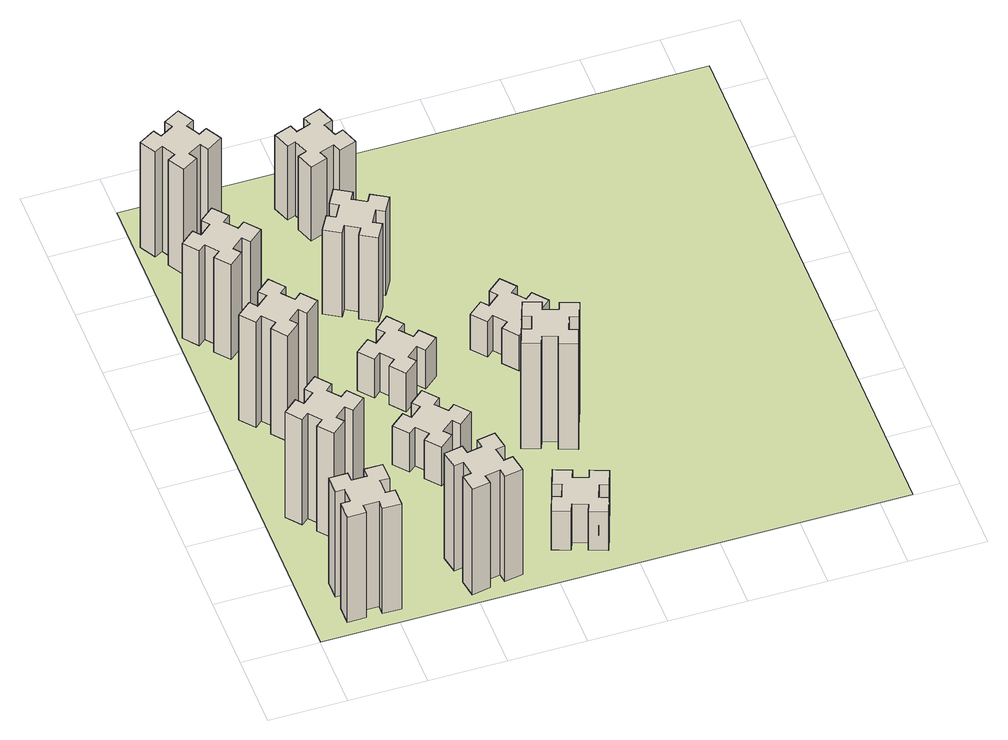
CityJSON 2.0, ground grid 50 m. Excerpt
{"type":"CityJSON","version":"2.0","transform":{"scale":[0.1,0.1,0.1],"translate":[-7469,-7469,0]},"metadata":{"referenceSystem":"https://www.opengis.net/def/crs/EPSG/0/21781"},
"CityObjects":{
"building1":{"type":"Building","attributes":{"class":"1000","function":"1000","usage":"1000","yearOfConstruction":2016,"roofType":"1000","measuredHeight":90,"storeysAboveGround":30,"storeysBelowGround":0},"geometry":[{"type":"Solid","lod":"1","boundaries":[[[[0,1,2,3,4,5,6,7,8,9,10,11,12,13,14,15,16,17,18,19]],[[17,16,20,21]],[[16,15,22,20]],[[15,14,23,22]],[[14,13,24,23]],[[13,12,25,24]],[[12,11,26,25]],[[11,10,27,26]],[[10,9,28,27]],[[9,8,29,28]],[[8,7,30,29]],[[7,6,31,30]],[[6,5,32,31]],[[5,4,33,32]],[[4,3,34,33]],[[3,2,35,34]],[[2,1,36,35]],[[1,0,37,36]],[[0,19,38,37]],[[19,18,39,38]],[[18,17,21,39]],[[24,25,26,27,28,29,30,31,32,33,34,35,36,37,38,39,21,20,22,23]]]]}]},
"building2":{"type":"Building","attributes":{"class":"1000","function":"1000","usage":"1000","yearOfConstruction":2016,"roofType":"1000","measuredHeight":90,"storeysAboveGround":30,"storeysBelowGround":0},"geometry":[{"type":"Solid","lod":"1","boundaries":[[[[40,41,42,43,44,45,46,47,48,49,50,51,52,53,54,55,56,57,58,59]],[[57,56,60,61]],[[56,55,62,60]],[[55,54,63,62]],[[54,53,64,63]],[[53,52,65,64]],[[52,51,66,65]],[[51,50,67,66]],[[50,49,68,67]],[[49,48,69,68]],[[48,47,70,69]],[[47,46,71,70]],[[46,45,72,71]],[[45,44,73,72]],[[44,43,74,73]],[[43,42,75,74]],[[42,41,76,75]],[[41,40,77,76]],[[40,59,78,77]],[[59,58,79,78]],[[58,57,61,79]],[[64,65,66,67,68,69,70,71,72,73,74,75,76,77,78,79,61,60,62,63]]]]}]},
"building3":{"type":"Building","attributes":{"class":"1000","function":"1000","usage":"1000","yearOfConstruction":2016,"roofType":"1000","measuredHeight":90,"storeysAboveGround":30,"storeysBelowGround":0},"geometry":[{"type":"Solid","lod":"1","boundaries":[[[[80,81,82,83,84,85,86,87,88,89,90,91,92,93,94,95,96,97,98,99]],[[97,96,100,101]],[[96,95,102,100]],[[95,94,103,102]],[[94,93,104,103]],[[93,92,105,104]],[[92,91,106,105]],[[91,90,107,106]],[[90,89,108,107]],[[89,88,109,108]],[[88,87,110,109]],[[87,86,111,110]],[[86,85,112,111]],[[85,84,113,112]],[[84,83,114,113]],[[83,82,115,114]],[[82,81,116,115]],[[81,80,117,116]],[[80,99,118,117]],[[99,98,119,118]],[[98,97,101,119]],[[104,105,106,107,108,109,110,111,112,113,114,115,116,117,118,119,101,100,102,103]]]]}]},
"building4":{"type":"Building","attributes":{"class":"1000","function":"1000","usage":"1000","yearOfConstruction":2016,"roofType":"1000","measuredHeight":81,"storeysAboveGround":30,"storeysBelowGround":0},"geometry":[{"type":"Solid","lod":"1","boundaries":[[[[120,121,122,123,124,125,126,127,128,129,130,131,132,133,134,135,136,137,138,139]],[[137,136,140,141]],[[136,135,142,140]],[[135,134,143,142]],[[134,133,144,143]],[[133,132,145,144]],[[132,131,146,145]],[[131,130,147,146]],[[130,129,148,147]],[[129,128,149,148]],[[128,127,150,149]],[[127,126,151,150]],[[126,125,152,151]],[[125,124,153,152]],[[124,123,154,153]],[[123,122,155,154]],[[122,121,156,155]],[[121,120,157,156]],[[120,139,158,157]],[[139,138,159,158]],[[138,137,141,159]],[[144,145,146,147,148,149,150,151,152,153,154,155,156,157,158,159,141,140,142,143]]]]}]},
"building5":{"type":"Building","attributes":{"class":"1000","function":"1000","usage":"1000","yearOfConstruction":2016,"roofType":"1000","measuredHeight":90,"storeysAboveGround":30,"storeysBelowGround":0},"geometry":[{"type":"Solid","lod":"1","boundaries":[[[[160,161,162,163,164,165,166,167,168,169,170,171,172,173,174,175,176,177,178,179]],[[177,176,180,181]],[[176,175,182,180]],[[175,174,183,182]],[[174,173,184,183]],[[173,172,185,184]],[[172,171,186,185]],[[171,170,187,186]],[[170,169,188,187]],[[169,168,189,188]],[[168,167,190,189]],[[167,166,191,190]],[[166,165,192,191]],[[165,164,193,192]],[[164,163,194,193]],[[163,162,195,194]],[[162,161,196,195]],[[161,160,197,196]],[[160,179,198,197]],[[179,178,199,198]],[[178,177,181,199]],[[184,185,186,187,188,189,190,191,192,193,194,195,196,197,198,199,181,180,182,183]]]]}]},
"building6":{"type":"Building","attributes":{"class":"1000","function":"1000","usage":"1000","yearOfConstruction":2016,"roofType":"1000","measuredHeight":90,"storeysAboveGround":30,"storeysBelowGround":0},"geometry":[{"type":"Solid","lod":"1","boundaries":[[[[200,201,202,203,204,205,206,207,208,209,210,211,212,213,214,215,216,217,218,219]],[[217,216,220,221]],[[216,215,222,220]],[[215,214,223,222]],[[214,213,224,223]],[[213,212,225,224]],[[212,211,226,225]],[[211,210,227,226]],[[210,209,228,227]],[[209,208,229,228]],[[208,207,230,229]],[[207,206,231,230]],[[206,205,232,231]],[[205,204,233,232]],[[204,203,234,233]],[[203,202,235,234]],[[202,201,236,235]],[[201,200,237,236]],[[200,219,238,237]],[[219,218,239,238]],[[218,217,221,239]],[[224,225,226,227,228,229,230,231,232,233,234,235,236,237,238,239,221,220,222,223]]]]}]},
"building7":{"type":"Building","attributes":{"class":"1000","function":"1000","usage":"1000","yearOfConstruction":2016,"roofType":"1000","measuredHeight":33,"storeysAboveGround":30,"storeysBelowGround":0},"geometry":[{"type":"Solid","lod":"1","boundaries":[[[[240,241,242,243,244,245,246,247,248,249,250,251,252,253,254,255,256,257,258,259]],[[257,256,260,261]],[[256,255,262,260]],[[255,254,263,262]],[[254,253,264,263]],[[253,252,265,264]],[[252,251,266,265]],[[251,250,267,266]],[[250,249,268,267]],[[249,248,269,268]],[[248,247,270,269]],[[247,246,271,270]],[[246,245,272,271]],[[245,244,273,272]],[[244,243,274,273]],[[243,242,275,274]],[[242,241,276,275]],[[241,240,277,276]],[[240,259,278,277]],[[259,258,279,278]],[[258,257,261,279]],[[264,265,266,267,268,269,270,271,272,273,274,275,276,277,278,279,261,260,262,263]]]]}]},
"building8":{"type":"Building","attributes":{"class":"1000","function":"1000","usage":"1000","yearOfConstruction":2016,"roofType":"1000","measuredHeight":33,"storeysAboveGround":30,"storeysBelowGround":0},"geometry":[{"type":"Solid","lod":"1","boundaries":[[[[280,281,282,283,284,285,286,287,288,289,290,291,292,293,294,295,296,297,298,299]],[[297,296,300,301]],[[296,295,302,300]],[[295,294,303,302]],[[294,293,304,303]],[[293,292,305,304]],[[292,291,306,305]],[[291,290,307,306]],[[290,289,308,307]],[[289,288,309,308]],[[288,287,310,309]],[[287,286,311,310]],[[286,285,312,311]],[[285,284,313,312]],[[284,283,314,313]],[[283,282,315,314]],[[282,281,316,315]],[[281,280,317,316]],[[280,299,318,317]],[[299,298,319,318]],[[298,297,301,319]],[[304,305,306,307,308,309,310,311,312,313,314,315,316,317,318,319,301,300,302,303]]]]}]},
"building9":{"type":"Building","attributes":{"class":"1000","function":"1000","usage":"1000","yearOfConstruction":2016,"roofType":"1000","measuredHeight":33,"storeysAboveGround":30,"storeysBelowGround":0},"geometry":[{"type":"Solid","lod":"1","boundaries":[[[[320,321,322,323,324,325,326,327,328,329,330,331,332,333,334,335,336,337,338,339]],[[337,336,340,341]],[[336,335,342,340]],[[335,334,343,342]],[[334,333,344,343]],[[333,332,345,344]],[[332,331,346,345]],[[331,330,347,346]],[[330,329,348,347]],[[329,328,349,348]],[[328,327,350,349]],[[327,326,351,350]],[[326,325,352,351]],[[325,324,353,352]],[[324,323,354,353]],[[323,322,355,354]],[[322,321,356,355]],[[321,320,357,356]],[[320,339,358,357]],[[339,338,359,358]],[[338,337,341,359]],[[344,345,346,347,348,349,350,351,352,353,354,355,356,357,358,359,341,340,342,343]]]]}]},
"building10":{"type":"Building","attributes":{"class":"1000","function":"1000","usage":"1000","yearOfConstruction":2016,"roofType":"1000","measuredHeight":72,"storeysAboveGround":30,"storeysBelowGround":0},"geometry":[{"type":"Solid","lod":"1","boundaries":[[[[360,361,362,363,364,365,366,367,368,369,370,371,372,373,374,375,376,377,378,379]],[[377,376,380,381]],[[376,375,382,380]],[[375,374,383,382]],[[374,373,384,383]],[[373,372,385,384]],[[372,371,386,385]],[[371,370,387,386]],[[370,369,388,387]],[[369,368,389,388]],[[368,367,390,389]],[[367,366,391,390]],[[366,365,392,391]],[[365,364,393,392]],[[364,363,394,393]],[[363,362,395,394]],[[362,361,396,395]],[[361,360,397,396]],[[360,379,398,397]],[[379,378,399,398]],[[378,377,381,399]],[[384,385,386,387,388,389,390,391,392,393,394,395,396,397,398,399,381,380,382,383]]]]}]},
"building11":{"type":"Building","attributes":{"class":"1000","function":"1000","usage":"1000","yearOfConstruction":2016,"roofType":"1000","measuredHeight":63,"storeysAboveGround":30,"storeysBelowGround":0},"geometry":[{"type":"Solid","lod":"1","boundaries":[[[[400,401,402,403,404,405,406,407,408,409,410,411,412,413,414,415,416,417,418,419]],[[417,416,420,421]],[[416,415,422,420]],[[415,414,423,422]],[[414,413,424,423]],[[413,412,425,424]],[[412,411,426,425]],[[411,410,427,426]],[[410,409,428,427]],[[409,408,429,428]],[[408,407,430,429]],[[407,406,431,430]],[[406,405,432,431]],[[405,404,433,432]],[[404,403,434,433]],[[403,402,435,434]],[[402,401,436,435]],[[401,400,437,436]],[[400,419,438,437]],[[419,418,439,438]],[[418,417,421,439]],[[424,425,426,427,428,429,430,431,432,433,434,435,436,437,438,439,421,420,422,423]]]]}]},
"building12":{"type":"Building","attributes":{"class":"1000","function":"1000","usage":"1000","yearOfConstruction":2016,"roofType":"1000","measuredHeight":90,"storeysAboveGround":30,"storeysBelowGround":0},"geometry":[{"type":"Solid","lod":"1","boundaries":[[[[440,441,442,443,444,445,446,447,448,449,450,451,452,453,454,455,456,457,458,459]],[[457,456,460,461]],[[456,455,462,460]],[[455,454,463,462]],[[454,453,464,463]],[[453,452,465,464]],[[452,451,466,465]],[[451,450,467,466]],[[450,449,468,467]],[[449,448,469,468]],[[448,447,470,469]],[[447,446,471,470]],[[446,445,472,471]],[[445,444,473,472]],[[444,443,474,473]],[[443,442,475,474]],[[442,441,476,475]],[[441,440,477,476]],[[440,459,478,477]],[[459,458,479,478]],[[458,457,461,479]],[[464,465,466,467,468,469,470,471,472,473,474,475,476,477,478,479,461,460,462,463]]]]}]},
"building13":{"type":"Building","attributes":{"class":"1000","function":"1000","usage":"1000","yearOfConstruction":2016,"roofType":"1000","measuredHeight":30,"storeysAboveGround":30,"storeysBelowGround":0},"geometry":[{"type":"Solid","lod":"1","boundaries":[[[[480,481,482,483,484,485,486,487,488,489,490,491,492,493,494,495,496,497,498,499]],[[497,496,500,501]],[[496,495,502,500]],[[495,494,503,502]],[[494,493,504,503]],[[493,492,505,504]],[[492,491,506,505]],[[491,490,507,506]],[[490,489,508,507]],[[489,488,509,508]],[[488,487,510,509]],[[487,486,511,510]],[[486,485,512,511]],[[485,484,513,512]],[[484,483,514,513]],[[483,482,515,514]],[[482,481,516,515]],[[481,480,517,516]],[[480,499,518,517]],[[499,498,519,518]],[[498,497,501,519]],[[504,505,506,507,508,509,510,511,512,513,514,515,516,517,518,519,501,500,502,503]]]]}]},
"landuse1":{"type":"LandUse","attributes":{"name":"plot1","function":"1010"},"geometry":[{"type":"MultiSurface","lod":"1","boundaries":[[[520,521,522,523]]]}]}
},
"vertices":[
[265,325,0],[265,225,0],[205,225,0],[205,105,0],[325,105,0],[325,165,0],[425,165,0],[425,105,0],[545,105,0],[545,225,0],[485,225,0],[485,325,0],[545,325,0],[545,445,0],[425,445,0],[425,385,0],[325,385,0],[325,445,0],[205,445,0],[205,325,0],[325,385,900],[325,445,900],[425,385,900],[425,445,900],[545,445,900],[545,325,900],[485,325,900],[485,225,900],[545,225,900],[545,105,900],[425,105,900],[425,165,900],[325,165,900],[325,105,900],[205,105,900],[205,225,900],[265,225,900],[265,325,900],[205,325,900],[205,445,900],
[492,1048,0],[427,1124,0],[473,1163,0],[396,1255,0],[304,1178,0],[343,1132,0],[266,1067,0],[228,1113,0],[136,1036,0],[213,944,0],[259,983,0],[323,906,0],[277,868,0],[354,776,0],[446,853,0],[408,899,0],[484,963,0],[523,917,0],[615,994,0],[538,1086,0],[484,963,900],[523,917,900],[408,899,900],[446,853,900],[354,776,900],[277,868,900],[323,906,900],[259,983,900],[213,944,900],[136,1036,900],[228,1113,900],[266,1067,900],[343,1132,900],[304,1178,900],[396,1255,900],[473,1163,900],[427,1124,900],[492,1048,900],[538,1086,900],[615,994,900],
[492,1888,0],[427,1964,0],[473,2003,0],[396,2095,0],[304,2018,0],[343,1972,0],[266,1907,0],[228,1953,0],[136,1876,0],[213,1784,0],[259,1823,0],[323,1746,0],[277,1708,0],[354,1616,0],[446,1693,0],[408,1739,0],[484,1803,0],[523,1757,0],[615,1834,0],[538,1926,0],[484,1803,900],[523,1757,900],[408,1739,900],[446,1693,900],[354,1616,900],[277,1708,900],[323,1746,900],[259,1823,900],[213,1784,900],[136,1876,900],[228,1953,900],[266,1907,900],[343,1972,900],[304,2018,900],[396,2095,900],[473,2003,900],[427,1964,900],[492,1888,900],[538,1926,900],[615,1834,900],
[243,2712,0],[166,2647,0],[128,2693,0],[36,2616,0],[113,2524,0],[159,2563,0],[223,2486,0],[177,2448,0],[254,2356,0],[346,2433,0],[308,2479,0],[384,2543,0],[423,2497,0],[515,2574,0],[438,2666,0],[392,2628,0],[327,2704,0],[373,2743,0],[296,2835,0],[204,2758,0],[327,2704,810],[373,2743,810],[392,2628,810],[438,2666,810],[515,2574,810],[423,2497,810],[384,2543,810],[308,2479,810],[346,2433,810],[254,2356,810],[177,2448,810],[223,2486,810],[159,2563,810],[113,2524,810],[36,2616,810],[128,2693,810],[166,2647,810],[243,2712,810],[204,2758,810],[296,2835,810],
[1085,158,0],[1184,176,0],[1194,117,0],[1312,137,0],[1291,256,0],[1232,245,0],[1215,344,0],[1274,354,0],[1253,472,0],[1135,451,0],[1145,392,0],[1047,375,0],[1037,434,0],[918,413,0],[939,295,0],[998,305,0],[1016,207,0],[957,197,0],[977,78,0],[1096,99,0],[1016,207,900],[957,197,900],[998,305,900],[939,295,900],[918,413,900],[1037,434,900],[1047,375,900],[1145,392,900],[1135,451,900],[1253,472,900],[1274,354,900],[1215,344,900],[1232,245,900],[1291,256,900],[1312,137,900],[1194,117,900],[1184,176,900],[1085,158,900],[1096,99,900],[977,78,900],
[155,3324,0],[205,3237,0],[153,3207,0],[213,3103,0],[317,3163,0],[287,3215,0],[374,3265,0],[404,3213,0],[508,3273,0],[448,3377,0],[396,3347,0],[346,3434,0],[398,3464,0],[338,3568,0],[234,3508,0],[264,3456,0],[177,3406,0],[147,3458,0],[43,3398,0],[103,3294,0],[177,3406,900],[147,3458,900],[264,3456,900],[234,3508,900],[338,3568,900],[398,3464,900],[346,3434,900],[396,3347,900],[448,3377,900],[508,3273,900],[404,3213,900],[374,3265,900],[287,3215,900],[317,3163,900],[213,3103,900],[153,3207,900],[205,3237,900],[155,3324,900],[103,3294,900],[43,3398,900],
[1083,1332,0],[1006,1267,0],[968,1313,0],[876,1236,0],[953,1144,0],[999,1183,0],[1063,1106,0],[1017,1068,0],[1094,976,0],[1186,1053,0],[1148,1099,0],[1224,1163,0],[1263,1117,0],[1355,1194,0],[1278,1286,0],[1232,1248,0],[1167,1324,0],[1213,1363,0],[1136,1455,0],[1044,1378,0],[1167,1324,330],[1213,1363,330],[1232,1248,330],[1278,1286,330],[1355,1194,330],[1263,1117,330],[1224,1163,330],[1148,1099,330],[1186,1053,330],[1094,976,330],[1017,1068,330],[1063,1106,330],[999,1183,330],[953,1144,330],[876,1236,330],[968,1313,330],[1006,1267,330],[1083,1332,330],[1044,1378,330],[1136,1455,330],
[1083,1972,0],[1006,1907,0],[968,1953,0],[876,1876,0],[953,1784,0],[999,1823,0],[1063,1746,0],[1017,1708,0],[1094,1616,0],[1186,1693,0],[1148,1739,0],[1224,1803,0],[1263,1757,0],[1355,1834,0],[1278,1926,0],[1232,1888,0],[1167,1964,0],[1213,2003,0],[1136,2095,0],[1044,2018,0],[1167,1964,330],[1213,2003,330],[1232,1888,330],[1278,1926,330],[1355,1834,330],[1263,1757,330],[1224,1803,330],[1148,1739,330],[1186,1693,330],[1094,1616,330],[1017,1708,330],[1063,1746,330],[999,1823,330],[953,1784,330],[876,1876,330],[968,1953,330],[1006,1907,330],[1083,1972,330],[1044,2018,330],[1136,2095,330],
[1669,460,0],[1635,366,0],[1579,387,0],[1537,274,0],[1650,233,0],[1671,289,0],[1765,255,0],[1744,199,0],[1857,157,0],[1898,270,0],[1842,291,0],[1876,385,0],[1932,364,0],[1973,477,0],[1860,518,0],[1840,462,0],[1746,496,0],[1767,552,0],[1654,593,0],[1613,480,0],[1746,496,330],[1767,552,330],[1840,462,330],[1860,518,330],[1973,477,330],[1932,364,330],[1876,385,330],[1842,291,330],[1898,270,330],[1857,157,330],[1744,199,330],[1765,255,330],[1671,289,330],[1650,233,330],[1537,274,330],[1579,387,330],[1635,366,330],[1669,460,330],[1613,480,330],[1654,593,330],
[1214,2666,0],[1127,2716,0],[1157,2768,0],[1053,2828,0],[993,2724,0],[1045,2694,0],[995,2607,0],[943,2637,0],[883,2533,0],[987,2473,0],[1017,2525,0],[1104,2475,0],[1074,2423,0],[1178,2363,0],[1238,2467,0],[1186,2497,0],[1236,2584,0],[1288,2554,0],[1348,2658,0],[1244,2718,0],[1236,2584,720],[1288,2554,720],[1186,2497,720],[1238,2467,720],[1178,2363,720],[1074,2423,720],[1104,2475,720],[1017,2525,720],[987,2473,720],[883,2533,720],[943,2637,720],[995,2607,720],[1045,2694,720],[993,2724,720],[1053,2828,720],[1157,2768,720],[1127,2716,720],[1214,2666,720],[1244,2718,720],[1348,2658,720],
[1125,3456,0],[1031,3422,0],[1010,3478,0],[897,3437,0],[939,3324,0],[995,3345,0],[1029,3251,0],[973,3230,0],[1014,3117,0],[1127,3159,0],[1106,3215,0],[1200,3249,0],[1220,3193,0],[1333,3234,0],[1292,3347,0],[1236,3326,0],[1202,3420,0],[1258,3440,0],[1217,3553,0],[1104,3512,0],[1202,3420,630],[1258,3440,630],[1236,3326,630],[1292,3347,630],[1333,3234,630],[1220,3193,630],[1200,3249,630],[1106,3215,630],[1127,3159,630],[1014,3117,630],[973,3230,630],[1029,3251,630],[995,3345,630],[939,3324,630],[897,3437,630],[1010,3478,630],[1031,3422,630],[1125,3456,630],[1104,3512,630],[1217,3553,630],
[1769,1300,0],[1735,1206,0],[1679,1227,0],[1637,1114,0],[1750,1073,0],[1771,1129,0],[1865,1095,0],[1844,1039,0],[1957,997,0],[1998,1110,0],[1942,1131,0],[1976,1225,0],[2032,1204,0],[2073,1317,0],[1960,1358,0],[1940,1302,0],[1846,1336,0],[1867,1392,0],[1754,1433,0],[1713,1320,0],[1846,1336,900],[1867,1392,900],[1940,1302,900],[1960,1358,900],[2073,1317,900],[2032,1204,900],[1976,1225,900],[1942,1131,900],[1998,1110,900],[1957,997,900],[1844,1039,900],[1865,1095,900],[1771,1129,900],[1750,1073,900],[1637,1114,900],[1679,1227,900],[1735,1206,900],[1769,1300,900],[1713,1320,900],[1754,1433,900],
[1972,1988,0],[1907,2064,0],[1953,2103,0],[1876,2195,0],[1784,2118,0],[1823,2072,0],[1746,2007,0],[1708,2053,0],[1616,1976,0],[1693,1884,0],[1739,1923,0],[1803,1846,0],[1757,1808,0],[1834,1716,0],[1926,1793,0],[1888,1839,0],[1964,1903,0],[2003,1857,0],[2095,1934,0],[2018,2026,0],[1964,1903,300],[2003,1857,300],[1888,1839,300],[1926,1793,300],[1834,1716,300],[1757,1808,300],[1803,1846,300],[1739,1923,300],[1693,1884,300],[1616,1976,300],[1708,2053,300],[1746,2007,300],[1823,2072,300],[1784,2118,300],[1876,2195,300],[1953,2103,300],[1907,2064,300],[1972,1988,300],[2018,2026,300],[2095,1934,300],
[5,3705,0],[3705,3705,0],[3705,5,0],[5,5,0]
]}
